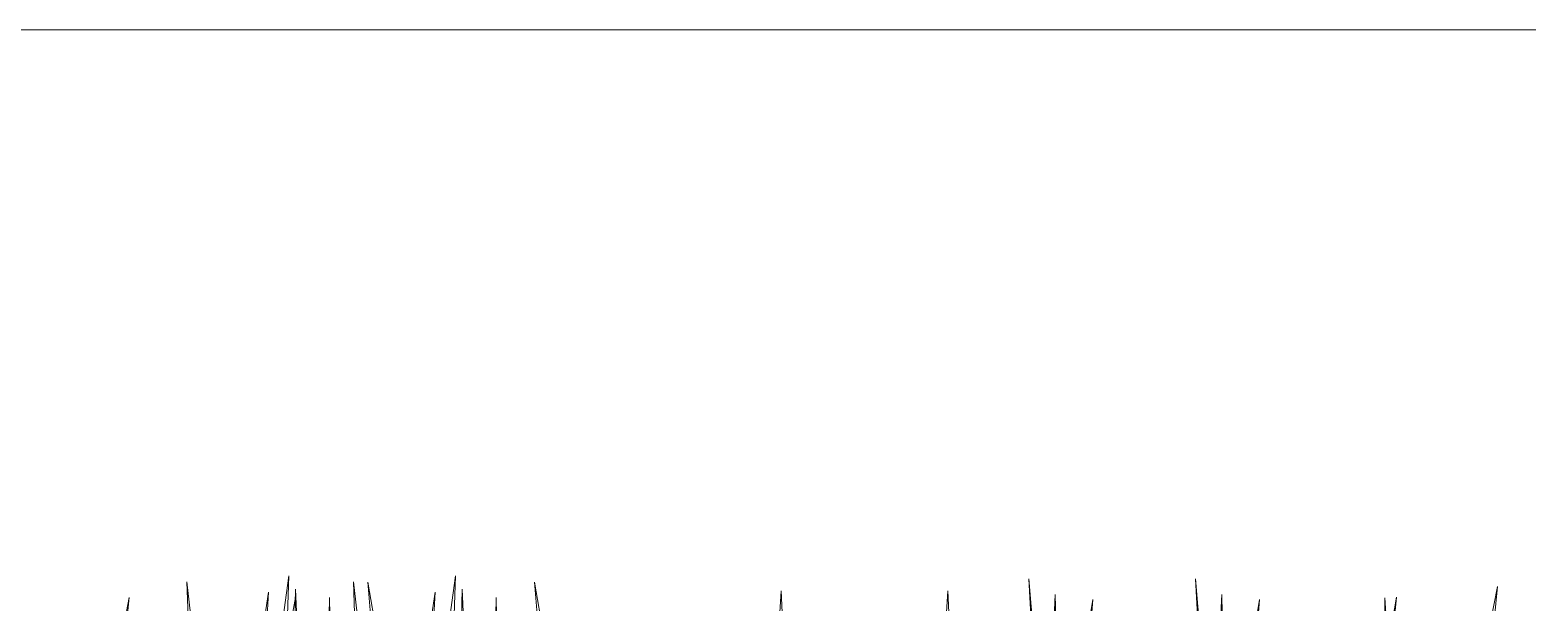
# Model space of a CAD drawing. Header units: millimetres. Extents: x -10020 to 20888, y -4665 to 12339.
# Drawn here: x 2907.2 to 2995.9, y 3115.7 to 3149.6 of the extents above; entities that cross this region are included whole.
import ezdxf

# ---------------------------------------------------------------- set-up
doc = ezdxf.new("R2010")
doc.units = ezdxf.units.MM
doc.layers.add('A-FLOR-HRAL', color=11, linetype='Continuous', lineweight=9)
doc.layers.add('G-IMPT', color=8, linetype='Continuous', lineweight=9)

# ---------------------------------------------------------------- blocks, each defined once
blk = doc.blocks.new('Railing - 2_ 8_-V10-West')
at = {"layer": 'A-FLOR-HRAL'}
blk.add_line((2271.098, 3149.6), (3071.198, 3149.6), dxfattribs=at)
blk = doc.blocks.new('Railing - Railing-408075-West')
blk.add_blockref('Railing - 2_ 8_-V10-West', (0, 0))
blk = doc.blocks.new('Grass Array - 25_dwg-V38-West')
at = {"layer": 'G-IMPT'}
for p, q in [((2921.51, 3110.032), (2922.505, 3117.22)), ((2922.094, 3105.701), (2922.505, 3117.22)), ((2967.026, 3104.766), (2966.372, 3117.043)), ((2967.368, 3105.142), (2966.372, 3117.043)), ((2917.578, 3086.89), (2916.449, 3116.865)), ((2917.476, 3107.901), (2916.449, 3116.865)), ((2920.679, 3112.247), (2921.298, 3116.238)), ((2920.951, 3109.897), (2921.298, 3116.238)), ((2922.663, 3105.142), (2922.896, 3116.428)), ((2923.553, 3102.383), (2922.896, 3116.428)), ((2928.737, 3107.901), (2927.188, 3116.831)), ((2928.16, 3105.142), (2927.188, 3116.831)), ((2950.73, 3100.667), (2951.693, 3116.317)), ((2952.173, 3105.484), (2951.693, 3116.317)), ((2991.753, 3104.51), (2994.156, 3116.58)), ((2991.825, 3092.379), (2994.156, 3116.58)), ((2911.227, 3106.261), (2913.028, 3115.929)), ((2912.084, 3105.74), (2913.028, 3115.929)), ((2924.602, 3099.624), (2924.922, 3115.928)), ((2925.106, 3105.501), (2924.922, 3115.928)), ((2967.404, 3103.915), (2967.926, 3116.099)), ((2968.406, 3096.865), (2967.926, 3116.099)), ((2968.336, 3104.229), (2970.165, 3115.818)), ((2969.246, 3103.742), (2970.165, 3115.818)), ((2987.368, 3088.912), (2987.474, 3115.91)), ((2988.237, 3103.839), (2987.474, 3115.91)), ((2987.732, 3113.419), (2988.17, 3115.949)), ((2987.742, 3111.677), (2988.17, 3115.949))]:
    blk.add_line(p, q, dxfattribs=at)
blk = doc.blocks.new('Grass Array - Grass Array-V40-West')
blk.add_blockref('Grass Array - 25_dwg-V38-West', (0, 0))
blk = doc.blocks.new('Grass Array - 25_dwg-V44-West')
at = {"layer": 'G-IMPT'}
for p, q in [((2931.858, 3113.419), (2932.384, 3117.22)), ((2932.146, 3110.528), (2932.384, 3117.22)), ((2976.444, 3113.419), (2976.251, 3117.043)), ((2976.554, 3113.419), (2976.251, 3117.043)), ((2926.58, 3110.175), (2926.328, 3116.865)), ((2927.356, 3107.901), (2926.328, 3116.865)), ((2930.558, 3112.247), (2931.177, 3116.238)), ((2930.83, 3109.897), (2931.177, 3116.238)), ((2932.599, 3107.901), (2932.775, 3116.428)), ((2933.352, 3104.083), (2932.775, 3116.428)), ((2937.909, 3111.978), (2937.067, 3116.831)), ((2937.583, 3110.632), (2937.067, 3116.831)), ((2961.054, 3107.901), (2961.572, 3116.317)), ((2961.758, 3112.123), (2961.572, 3116.317)), ((2922.44, 3113.419), (2922.908, 3115.929)), ((2934.678, 3109.634), (2934.801, 3115.928)), ((2934.929, 3108.72), (2934.801, 3115.928)), ((2977.454, 3107.901), (2977.805, 3116.099)), ((2977.969, 3109.511), (2977.805, 3116.099)), ((2978.878, 3108.429), (2980.044, 3115.818)), ((2979.129, 3103.793), (2980.044, 3115.818))]:
    blk.add_line(p, q, dxfattribs=at)
blk = doc.blocks.new('Grass Array - Grass Array-V49-West')
blk.add_blockref('Grass Array - 25_dwg-V44-West', (0, 0))

msp = doc.modelspace()

# ---------------------------------------------------------------- block references
for name in ['Railing - Railing-408075-West', 'Grass Array - Grass Array-V49-West', 'Grass Array - Grass Array-V40-West']:
    msp.add_blockref(name, (0, 0))

doc.saveas('drawing.dxf')
